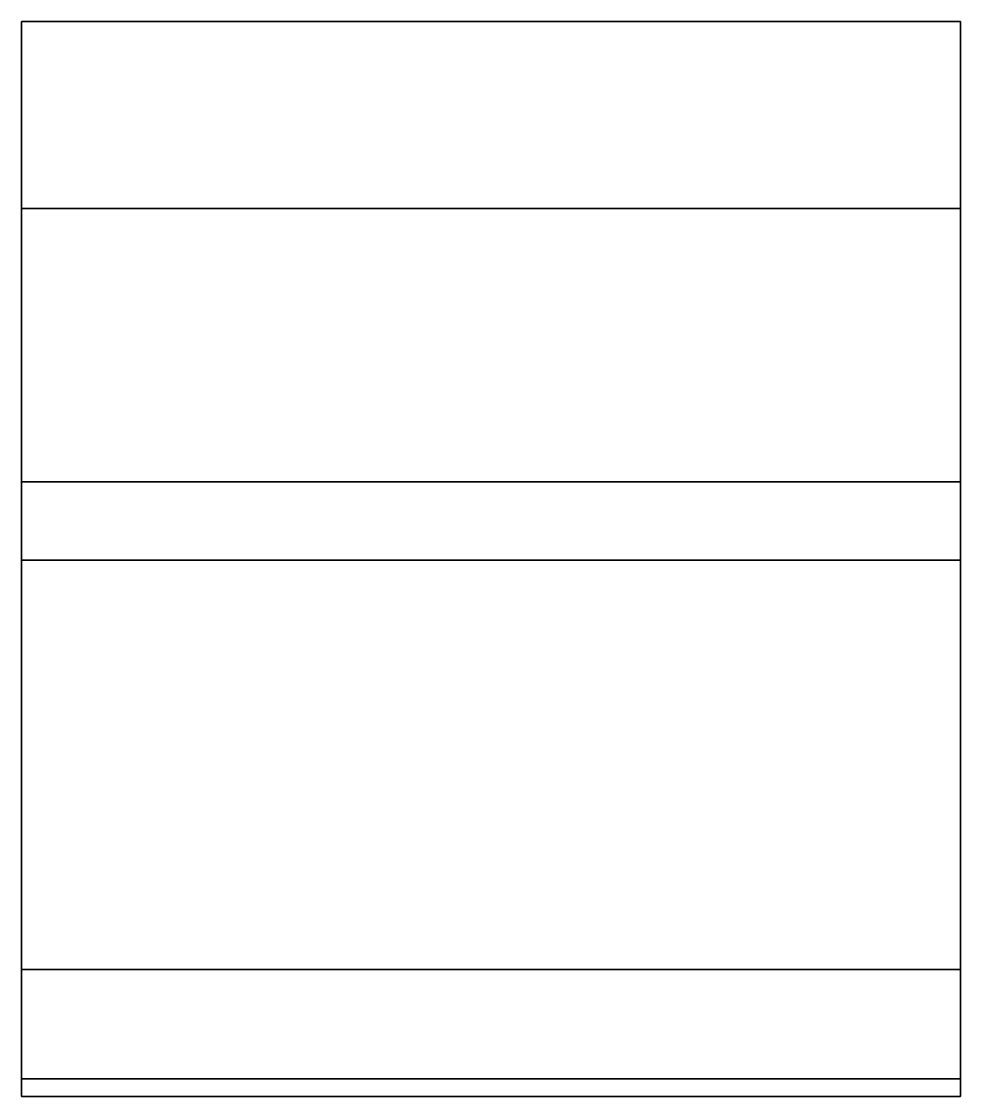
# Model space of a CAD drawing. Header units: metres. Extents: x 0 to 2.37, y -2.25 to 0.47.
import ezdxf

# ---------------------------------------------------------------- set-up
doc = ezdxf.new("R2010")
doc.units = ezdxf.units.M

msp = doc.modelspace()

# ---------------------------------------------------------------- linework, layer by layer
at = {"layer": 'Layer0'}
for points, invisible_edges in [([(2.37, -2.2011, 2.0987), (0, 0.4667, 1.309), (0, -2.2011, 2.0987)], 1), ([(0, 0.4667, 1.309), (2.37, -2.2011, 2.0987), (2.37, 0.4667, 1.309)], 1), ([(0, -1.926, 1.309), (0, -2.2011, 2.0987), (0, 0.4667, 1.309)], 13), ([(0, -1.926, 1.309), (0, 0.4667, 1.309), (0, -0.8925, 0.7396)], 3), ([(0, -0.8925, 0.7396), (0, 0.4667, 1.309), (0, -0.6953, -0.0047)], 3), ([(0, -0.6953, -0.0047), (0, 0.4667, 1.309), (0, -0.0053, -0.0047)], 1), ([(0, 0.4667, 1.309), (2.37, -0.0053, -0.0047), (0, -0.0053, -0.0047)], 1), ([(2.37, -0.0053, -0.0047), (0, 0.4667, 1.309), (2.37, 0.4667, 1.309)], 1), ([(2.37, -2.2011, 2.0987), (2.37, -1.926, 1.309), (2.37, 0.4667, 1.309)], 3), ([(2.37, 0.4667, 1.309), (2.37, -1.926, 1.309), (2.37, -0.8925, 0.7396)], 13), ([(2.37, 0.4667, 1.309), (2.37, -0.8925, 0.7396), (2.37, -0.6953, -0.0047)], 13), ([(2.37, 0.4667, 1.309), (2.37, -0.6953, -0.0047), (2.37, -0.0053, -0.0047)], 1), ([(2.37, -0.0053, -0.0047), (0, -0.6953, -0.0047), (0, -0.0053, -0.0047)], 1), ([(0, -0.6953, -0.0047), (2.37, -0.0053, -0.0047), (2.37, -0.6953, -0.0047)], 1), ([(2.37, -0.8925, 0.7396), (0, -0.6953, -0.0047), (2.37, -0.6953, -0.0047)], 1), ([(0, -0.6953, -0.0047), (2.37, -0.8925, 0.7396), (0, -0.8925, 0.7396)], 1), ([(2.37, -0.8925, 0.7396), (0, -1.926, 1.309), (0, -0.8925, 0.7396)], 1), ([(0, -1.926, 1.309), (2.37, -0.8925, 0.7396), (2.37, -1.926, 1.309)], 1), ([(2.37, -2.2461, 1.9983), (0, -1.926, 1.309), (2.37, -1.926, 1.309)], 1), ([(0, -1.926, 1.309), (2.37, -2.2461, 1.9983), (0, -2.2461, 1.9983)], 1), ([(0, -2.2011, 2.0987), (0, -1.926, 1.309), (0, -2.2461, 1.9983)], 1), ([(2.37, -1.926, 1.309), (2.37, -2.2011, 2.0987), (2.37, -2.2461, 1.9983)], 1), ([(2.37, -2.2011, 2.0987), (0, -2.2461, 1.9983), (2.37, -2.2461, 1.9983)], 1), ([(0, -2.2461, 1.9983), (2.37, -2.2011, 2.0987), (0, -2.2011, 2.0987)], 1)]:
    msp.add_3dface(points, dxfattribs=dict(at, invisible_edges=invisible_edges))

doc.saveas('drawing.dxf')
